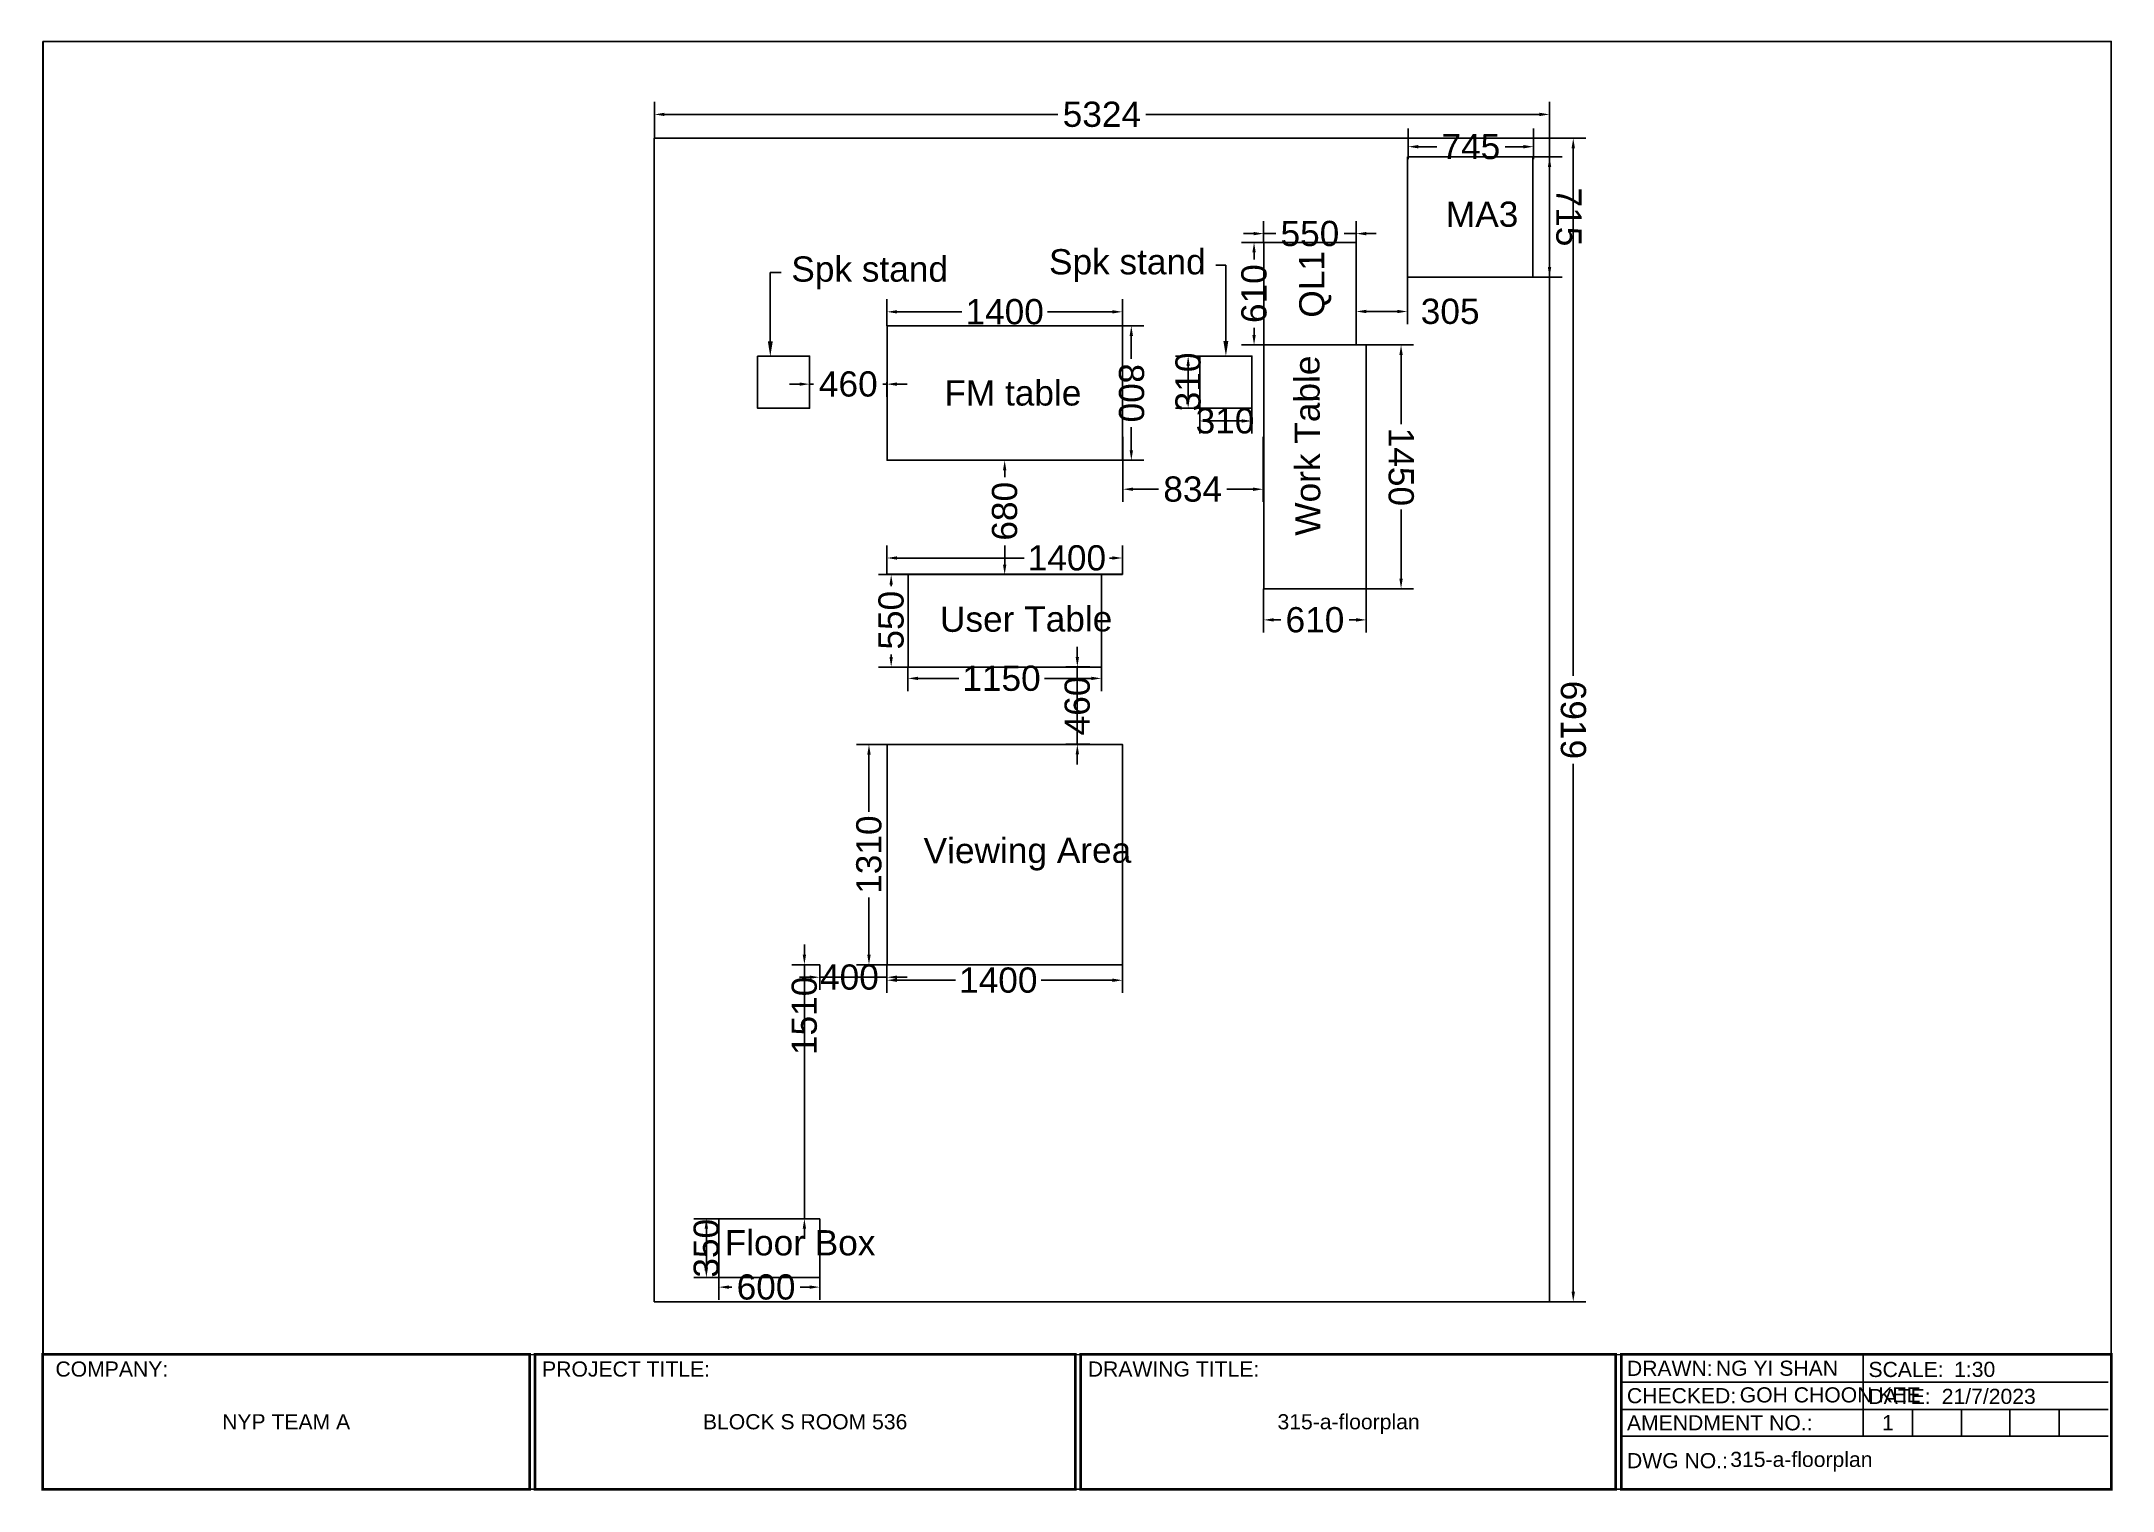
# Paper-space layout 'a3-ccw-ls' of a CAD drawing. Header units: millimetres. Extents: x 5 to 415, y 5 to 292.
# The model-space entities are those that its viewports show. They can reach past a viewport. Long polylines and large blocks are cut down to what shows.
import ezdxf
from ezdxf import colors
from ezdxf.entities.mleader import LeaderData, LeaderLine
from ezdxf.enums import TextEntityAlignment as Align
from ezdxf.math import Vec2, Vec3

# ---------------------------------------------------------------- set-up
doc = ezdxf.new("R2010")
doc.units = ezdxf.units.MM
doc.layers.add('Layout', color=7, linetype='Continuous')
doc.layers.add('TITLE', color=7, linetype='Continuous')
doc.styles.add('Annotative', font='arial.ttf', dxfattribs={"height": 2.5})
doc.styles.get("Standard").update_dxf_attribs({"font": 'arial.ttf'})
doc.dimstyles.new('Annotative', dxfattribs={"dimscale": 0, "dimtxt": 2.5, "dimasz": 1, "dimexe": 1.25, "dimexo": 0, "dimtad": 0, "dimdec": 1, "dimrnd": 1, "dimdsep": 46, "dimtxsty": 'Standard', "dimcen": 2.5, "dimadec": 0, "dimazin": 0, "dimtfac": 1, "dimtdec": 1, "dimtmove": 1, "dimatfit": 3, "dimfxl": 1, "dimarcsym": 0})

# ---------------------------------------------------------------- blocks, each defined once
blk = doc.blocks.new('a3-title-ccw-ls')
blk.add_lwpolyline([(5, 292), (415, 292), (415, 5), (5, 5)], close=True)
at = {"layer": 'TITLE'}
for p, q in [((365.85, 31.74), (365.85, 15.54)), ((317.91, 26.2), (414.37, 26.2)), ((317.91, 20.84), (414.37, 20.84)), ((375.62, 20.84), (375.62, 15.54)), ((385.3, 20.84), (385.3, 15.54)), ((394.9, 20.84), (394.9, 15.54)), ((404.67, 20.84), (404.67, 15.54)), ((317.91, 15.54), (414.37, 15.54))]:
    blk.add_line(p, q, dxfattribs=at)
at = {"layer": 'TITLE', "const_width": 0.536}
for points in [[(5, 5), (5, 31.74), (101.48, 31.74), (101.48, 5)], [(102.56, 31.74), (209.66, 31.74), (209.66, 5), (102.56, 5)], [(210.72, 31.74), (316.77, 31.74), (316.77, 5), (210.72, 5)], [(317.88, 31.74), (415, 31.74), (415, 5), (317.88, 5)]]:
    blk.add_lwpolyline(points, close=True, dxfattribs=at)
for s, p in [('COMPANY:', (7.51, 30.33)), ('PROJECT TITLE:', (103.97, 30.33)), ('DRAWING TITLE:', (212.14, 30.33))]:
    blk.add_text(s, height=3).set_placement(p, align=Align.TOP_LEFT)
for s, p in [('DRAWN:', (327.5, 28.97)), ('SCALE:', (374.33, 28.75)), ('CHECKED:', (329.83, 23.55)), ('DATE:', (373.04, 23.4)), ('AMENDMENT NO.:', (337.4, 18.18)), ('DWG NO.:', (329.02, 10.67))]:
    blk.add_text(s, height=3).set_placement(p, align=Align.MIDDLE_CENTER)
for tag, p in [('DRAWN', (336.63, 26.59)), ('SCALE', (382.34, 26.37)), ('CHECKED', (341.36, 21.3)), ('DD/MM/YY', (379.78, 21.01)), ('DWGNO', (339.49, 8.52))]:
    blk.add_attdef(tag, text='', height=3).set_placement(p, align=Align.BOTTOM_LEFT)
for tag, p in [('COMPANY', (53.24, 18.37)), ('PROJECTTITLE', (156.11, 18.37)), ('DRAWINGTITLE', (263.83, 18.37)), ('VER', (370.74, 18.19))]:
    blk.add_attdef(tag, text='', height=3).set_placement(p, align=Align.MIDDLE_CENTER)
blk = doc.blocks.new('*D2')
at = {"color": 0, "lineweight": -2, "transparency": 16777216}
for p, q in [((8939, 14666), (9155, 14666)), ((9080, 14606), (9080, 11469)), ((9080, 7807), (9080, 10945)), ((8939, 7747), (9155, 7747))]:
    blk.add_line(p, q, dxfattribs=at)
at = {"color": 0, "transparency": 16777216}
for points in [[(9070, 14606), (9090, 14606), (9080, 14666)], [(9070, 7807), (9090, 7807), (9080, 7747)]]:
    blk.add_solid(points, dxfattribs=at)
at = {"layer": 'Defpoints', "color": 0, "transparency": 16777216}
for p in [(8939, 14666), (8939, 7747), (9080, 7747)]:
    blk.add_point(p, dxfattribs=at)
at = {"color": 0, "transparency": 16777216, "insert": (9080, 11207), "char_height": 150, "attachment_point": 5, "rotation": 270, "style": 'Annotative'}
blk.add_mtext('6919', dxfattribs=at)
blk = doc.blocks.new('*D3')
at = {"color": 0, "lineweight": -2, "transparency": 16777216}
for p, q in [((3616, 14666), (3616, 14883)), ((3676, 14808), (6016, 14808)), ((8879, 14808), (6539, 14808)), ((8939, 14666), (8939, 14883))]:
    blk.add_line(p, q, dxfattribs=at)
at = {"color": 0, "transparency": 16777216}
for points in [[(3676, 14818), (3676, 14798), (3616, 14808)], [(8879, 14818), (8879, 14798), (8939, 14808)]]:
    blk.add_solid(points, dxfattribs=at)
at = {"layer": 'Defpoints', "color": 0, "transparency": 16777216}
for p in [(8939, 14808), (3616, 14666), (8939, 14666)]:
    blk.add_point(p, dxfattribs=at)
at = {"color": 0, "transparency": 16777216, "insert": (6277, 14808), "char_height": 150, "attachment_point": 5}
blk.add_mtext('5324', dxfattribs=at)
blk = doc.blocks.new('*D4')
at = {"color": 0, "lineweight": -2, "transparency": 16777216}
for p, q in [((7239, 14047), (7239, 14174)), ((7789, 14047), (7789, 14174)), ((7179, 14099), (7119, 14099)), ((7239, 14099), (7311, 14099)), ((7789, 14099), (7717, 14099)), ((7849, 14099), (7909, 14099))]:
    blk.add_line(p, q, dxfattribs=at)
at = {"color": 0, "transparency": 16777216}
for points in [[(7179, 14109), (7179, 14089), (7239, 14099)], [(7849, 14109), (7849, 14089), (7789, 14099)]]:
    blk.add_solid(points, dxfattribs=at)
at = {"layer": 'Defpoints', "color": 0, "transparency": 16777216}
for p in [(7239, 14047), (7789, 14099), (7789, 14047)]:
    blk.add_point(p, dxfattribs=at)
at = {"color": 0, "transparency": 16777216, "insert": (7514, 14099), "char_height": 150, "attachment_point": 5}
blk.add_mtext('550', dxfattribs=at)
blk = doc.blocks.new('*D6')
at = {"color": 0, "lineweight": -2, "transparency": 16777216}
for p, q in [((8099, 14724), (8099, 14541)), ((8844, 14724), (8844, 14541)), ((8159, 14616), (8268, 14616)), ((8784, 14616), (8675, 14616))]:
    blk.add_line(p, q, dxfattribs=at)
at = {"color": 0, "transparency": 16777216}
for points in [[(8159, 14626), (8159, 14606), (8099, 14616)], [(8784, 14626), (8784, 14606), (8844, 14616)]]:
    blk.add_solid(points, dxfattribs=at)
at = {"layer": 'Defpoints', "color": 0, "transparency": 16777216}
for p in [(8099, 14724), (8844, 14724), (8844, 14616)]:
    blk.add_point(p, dxfattribs=at)
at = {"color": 0, "transparency": 16777216, "insert": (8471, 14616), "char_height": 150, "attachment_point": 5}
blk.add_mtext('745', dxfattribs=at)
blk = doc.blocks.new('*D9')
at = {"color": 0, "lineweight": -2, "transparency": 16777216}
for p, q in [((8839, 14555), (9014, 14555)), ((8939, 14495), (8939, 13900)), ((8839, 13840), (9014, 13840))]:
    blk.add_line(p, q, dxfattribs=at)
at = {"color": 0, "transparency": 16777216}
for points in [[(8929, 14495), (8949, 14495), (8939, 14555)], [(8929, 13900), (8949, 13900), (8939, 13840)]]:
    blk.add_solid(points, dxfattribs=at)
at = {"layer": 'Defpoints', "color": 0, "transparency": 16777216}
for p in [(8839, 14555), (8839, 13840), (8939, 13840)]:
    blk.add_point(p, dxfattribs=at)
at = {"color": 0, "transparency": 16777216, "insert": (9053, 14198), "char_height": 150, "attachment_point": 5, "rotation": 270}
blk.add_mtext('715', dxfattribs=at)
blk = doc.blocks.new('*D11')
at = {"color": 0, "lineweight": -2, "transparency": 16777216}
for p, q in [((7789, 13912), (7789, 13561)), ((8094, 13912), (8094, 13561)), ((7849, 13636), (8034, 13636))]:
    blk.add_line(p, q, dxfattribs=at)
at = {"color": 0, "transparency": 16777216}
for points in [[(7849, 13646), (7849, 13626), (7789, 13636)], [(8034, 13646), (8034, 13626), (8094, 13636)]]:
    blk.add_solid(points, dxfattribs=at)
at = {"layer": 'Defpoints', "color": 0, "transparency": 16777216}
for p in [(7789, 13912), (8094, 13912), (8094, 13636)]:
    blk.add_point(p, dxfattribs=at)
at = {"color": 0, "transparency": 16777216, "insert": (8348, 13636), "char_height": 150, "attachment_point": 5}
blk.add_mtext('305', dxfattribs=at)
blk = doc.blocks.new('*D12')
at = {"color": 0, "lineweight": -2, "transparency": 16777216}
for p, q in [((7239, 14047), (7107, 14047)), ((7182, 13987), (7182, 13945)), ((7239, 13437), (7107, 13437)), ((7182, 13497), (7182, 13539))]:
    blk.add_line(p, q, dxfattribs=at)
at = {"color": 0, "transparency": 16777216}
for points in [[(7172, 13987), (7192, 13987), (7182, 14047)], [(7172, 13497), (7192, 13497), (7182, 13437)]]:
    blk.add_solid(points, dxfattribs=at)
at = {"layer": 'Defpoints', "color": 0, "transparency": 16777216}
for p in [(7239, 14047), (7182, 13437), (7239, 13437)]:
    blk.add_point(p, dxfattribs=at)
at = {"color": 0, "transparency": 16777216, "insert": (7182, 13742), "char_height": 150, "attachment_point": 5, "rotation": 90}
blk.add_mtext('610', dxfattribs=at)
blk = doc.blocks.new('*D13')
at = {"color": 0, "lineweight": -2, "transparency": 16777216}
for p, q in [((7849, 13437), (8131, 13437)), ((8056, 13377), (8056, 12966)), ((8056, 12047), (8056, 12458)), ((7849, 11987), (8131, 11987))]:
    blk.add_line(p, q, dxfattribs=at)
at = {"color": 0, "transparency": 16777216}
for points in [[(8046, 13377), (8066, 13377), (8056, 13437)], [(8046, 12047), (8066, 12047), (8056, 11987)]]:
    blk.add_solid(points, dxfattribs=at)
at = {"layer": 'Defpoints', "color": 0, "transparency": 16777216}
for p in [(7849, 13437), (7849, 11987), (8056, 11987)]:
    blk.add_point(p, dxfattribs=at)
at = {"color": 0, "transparency": 16777216, "insert": (8056, 12712), "char_height": 150, "attachment_point": 5, "rotation": 270}
blk.add_mtext('1450', dxfattribs=at)
blk = doc.blocks.new('*D14')
at = {"color": 0, "lineweight": -2, "transparency": 16777216}
for p, q in [((7239, 11987), (7239, 11727)), ((7849, 11987), (7849, 11727)), ((7299, 11802), (7341, 11802)), ((7789, 11802), (7748, 11802))]:
    blk.add_line(p, q, dxfattribs=at)
at = {"color": 0, "transparency": 16777216}
for points in [[(7299, 11812), (7299, 11792), (7239, 11802)], [(7789, 11812), (7789, 11792), (7849, 11802)]]:
    blk.add_solid(points, dxfattribs=at)
at = {"layer": 'Defpoints', "color": 0, "transparency": 16777216}
for p in [(7239, 11987), (7849, 11987), (7849, 11802)]:
    blk.add_point(p, dxfattribs=at)
at = {"color": 0, "transparency": 16777216, "insert": (7544, 11802), "char_height": 150, "attachment_point": 5}
blk.add_mtext('610', dxfattribs=at)
blk = doc.blocks.new('*D15')
at = {"color": 0, "lineweight": -2, "transparency": 16777216}
for p, q in [((4999, 13551), (4999, 13709)), ((6399, 13551), (6399, 13709)), ((5059, 13634), (5445, 13634)), ((6339, 13634), (5953, 13634))]:
    blk.add_line(p, q, dxfattribs=at)
at = {"color": 0, "transparency": 16777216}
for points in [[(5059, 13644), (5059, 13624), (4999, 13634)], [(6339, 13644), (6339, 13624), (6399, 13634)]]:
    blk.add_solid(points, dxfattribs=at)
at = {"layer": 'Defpoints', "color": 0, "transparency": 16777216}
for p in [(4999, 13551), (6399, 13634), (6399, 13551)]:
    blk.add_point(p, dxfattribs=at)
at = {"color": 0, "transparency": 16777216, "insert": (5699, 13634), "char_height": 150, "attachment_point": 5}
blk.add_mtext('1400', dxfattribs=at)
blk = doc.blocks.new('*D16')
at = {"color": 0, "lineweight": -2, "transparency": 16777216}
for p, q in [((6399, 13551), (6527, 13551)), ((6452, 13491), (6452, 13354)), ((6452, 12811), (6452, 12948)), ((6399, 12751), (6527, 12751))]:
    blk.add_line(p, q, dxfattribs=at)
at = {"color": 0, "transparency": 16777216}
for points in [[(6442, 13491), (6462, 13491), (6452, 13551)], [(6442, 12811), (6462, 12811), (6452, 12751)]]:
    blk.add_solid(points, dxfattribs=at)
at = {"layer": 'Defpoints', "color": 0, "transparency": 16777216}
for p in [(6399, 13551), (6399, 12751), (6452, 12751)]:
    blk.add_point(p, dxfattribs=at)
at = {"color": 0, "transparency": 16777216, "insert": (6452, 13151), "char_height": 150, "attachment_point": 5, "rotation": 270}
blk.add_mtext('800', dxfattribs=at)
blk = doc.blocks.new('*D17')
at = {"color": 0, "lineweight": -2, "transparency": 16777216}
for p, q in [((4479, 13204), (4419, 13204)), ((4539, 13216), (4539, 13129)), ((4539, 13204), (4563, 13204)), ((4999, 13204), (4975, 13204)), ((4999, 13216), (4999, 13129)), ((5059, 13204), (5119, 13204))]:
    blk.add_line(p, q, dxfattribs=at)
at = {"color": 0, "transparency": 16777216}
for points in [[(4479, 13214), (4479, 13194), (4539, 13204)], [(5059, 13214), (5059, 13194), (4999, 13204)]]:
    blk.add_solid(points, dxfattribs=at)
at = {"layer": 'Defpoints', "color": 0, "transparency": 16777216}
for p in [(4539, 13216), (4999, 13216), (4999, 13204)]:
    blk.add_point(p, dxfattribs=at)
at = {"color": 0, "transparency": 16777216, "insert": (4769, 13204), "char_height": 150, "attachment_point": 5}
blk.add_mtext('460', dxfattribs=at)
blk = doc.blocks.new('*D18')
at = {"color": 0, "lineweight": -2, "transparency": 16777216}
for p, q in [((5699, 12751), (5774, 12751)), ((5699, 12691), (5699, 12651)), ((5699, 12131), (5699, 12244)), ((5699, 12071), (5774, 12071))]:
    blk.add_line(p, q, dxfattribs=at)
at = {"color": 0, "transparency": 16777216}
for points in [[(5689, 12691), (5709, 12691), (5699, 12751)], [(5689, 12131), (5709, 12131), (5699, 12071)]]:
    blk.add_solid(points, dxfattribs=at)
at = {"layer": 'Defpoints', "color": 0, "transparency": 16777216}
for p in [(5699, 12751), (5699, 12071), (5699, 12071)]:
    blk.add_point(p, dxfattribs=at)
at = {"color": 0, "transparency": 16777216, "insert": (5699, 12448), "char_height": 150, "attachment_point": 5, "rotation": 90}
blk.add_mtext('680', dxfattribs=at)
blk = doc.blocks.new('*D19')
at = {"color": 0, "lineweight": -2, "transparency": 16777216}
for p, q in [((4999, 12071), (4999, 12245)), ((6399, 12071), (6399, 12245)), ((5059, 12170), (5814, 12170)), ((6339, 12170), (6323, 12170))]:
    blk.add_line(p, q, dxfattribs=at)
at = {"color": 0, "transparency": 16777216}
for points in [[(5059, 12180), (5059, 12160), (4999, 12170)], [(6339, 12180), (6339, 12160), (6399, 12170)]]:
    blk.add_solid(points, dxfattribs=at)
at = {"layer": 'Defpoints', "color": 0, "transparency": 16777216}
for p in [(4999, 12071), (6399, 12170), (6399, 12071)]:
    blk.add_point(p, dxfattribs=at)
at = {"color": 0, "transparency": 16777216, "insert": (6069, 12170), "char_height": 150, "attachment_point": 5}
blk.add_mtext('1400', dxfattribs=at)
blk = doc.blocks.new('*D20')
at = {"color": 0, "lineweight": -2, "transparency": 16777216}
for p, q in [((5124, 11521), (5124, 11379)), ((5184, 11454), (5426, 11454)), ((6214, 11454), (5935, 11454)), ((6274, 11521), (6274, 11379))]:
    blk.add_line(p, q, dxfattribs=at)
at = {"color": 0, "transparency": 16777216}
for points in [[(5184, 11464), (5184, 11444), (5124, 11454)], [(6214, 11464), (6214, 11444), (6274, 11454)]]:
    blk.add_solid(points, dxfattribs=at)
at = {"layer": 'Defpoints', "color": 0, "transparency": 16777216}
for p in [(5124, 11521), (5124, 11454), (6274, 11521)]:
    blk.add_point(p, dxfattribs=at)
at = {"color": 0, "transparency": 16777216, "insert": (5680, 11454), "char_height": 150, "attachment_point": 5}
blk.add_mtext('1150', dxfattribs=at)
blk = doc.blocks.new('*D21')
at = {"color": 0, "lineweight": -2, "transparency": 16777216}
for p, q in [((5124, 12071), (4949, 12071)), ((5024, 12011), (5024, 12003)), ((5024, 11581), (5024, 11597)), ((5124, 11521), (4949, 11521))]:
    blk.add_line(p, q, dxfattribs=at)
at = {"color": 0, "transparency": 16777216}
for points in [[(5014, 12011), (5034, 12011), (5024, 12071)], [(5014, 11581), (5034, 11581), (5024, 11521)]]:
    blk.add_solid(points, dxfattribs=at)
at = {"layer": 'Defpoints', "color": 0, "transparency": 16777216}
for p in [(5124, 12071), (5024, 11521), (5124, 11521)]:
    blk.add_point(p, dxfattribs=at)
at = {"color": 0, "transparency": 16777216, "insert": (5024, 11800), "char_height": 150, "attachment_point": 5, "rotation": 90}
blk.add_mtext('550', dxfattribs=at)
blk = doc.blocks.new('*D23')
at = {"color": 0, "lineweight": -2, "transparency": 16777216}
for p, q in [((6859, 13371), (6715, 13371)), ((6790, 13311), (6790, 13121)), ((6859, 13061), (6715, 13061))]:
    blk.add_line(p, q, dxfattribs=at)
at = {"color": 0, "transparency": 16777216}
for points in [[(6780, 13311), (6800, 13311), (6790, 13371)], [(6780, 13121), (6800, 13121), (6790, 13061)]]:
    blk.add_solid(points, dxfattribs=at)
at = {"layer": 'Defpoints', "color": 0, "transparency": 16777216}
for p in [(6859, 13371), (6790, 13061), (6859, 13061)]:
    blk.add_point(p, dxfattribs=at)
at = {"color": 0, "transparency": 16777216, "insert": (6790, 13217), "char_height": 150, "attachment_point": 5, "rotation": 90}
blk.add_mtext('310', dxfattribs=at)
blk = doc.blocks.new('*D24')
at = {"color": 0, "lineweight": -2, "transparency": 16777216}
for p, q in [((6859, 13061), (6859, 12910)), ((7169, 13061), (7169, 12910)), ((6919, 12985), (7109, 12985))]:
    blk.add_line(p, q, dxfattribs=at)
at = {"color": 0, "transparency": 16777216}
for points in [[(6919, 12995), (6919, 12975), (6859, 12985)], [(7109, 12995), (7109, 12975), (7169, 12985)]]:
    blk.add_solid(points, dxfattribs=at)
at = {"layer": 'Defpoints', "color": 0, "transparency": 16777216}
for p in [(6859, 13061), (7169, 13061), (7169, 12985)]:
    blk.add_point(p, dxfattribs=at)
at = {"color": 0, "transparency": 16777216, "insert": (7009, 12985), "char_height": 150, "attachment_point": 5}
blk.add_mtext('310', dxfattribs=at)
blk = doc.blocks.new('*D25')
at = {"color": 0, "lineweight": -2, "transparency": 16777216}
for p, q in [((4999, 11061), (4817, 11061)), ((4892, 11001), (4892, 10660)), ((4892, 9811), (4892, 10152)), ((4999, 9751), (4817, 9751))]:
    blk.add_line(p, q, dxfattribs=at)
at = {"color": 0, "transparency": 16777216}
for points in [[(4882, 11001), (4902, 11001), (4892, 11061)], [(4882, 9811), (4902, 9811), (4892, 9751)]]:
    blk.add_solid(points, dxfattribs=at)
at = {"layer": 'Defpoints', "color": 0, "transparency": 16777216}
for p in [(4999, 11061), (4892, 9751), (4999, 9751)]:
    blk.add_point(p, dxfattribs=at)
at = {"color": 0, "transparency": 16777216, "insert": (4892, 10406), "char_height": 150, "attachment_point": 5, "rotation": 90}
blk.add_mtext('1310', dxfattribs=at)
blk = doc.blocks.new('*D26')
at = {"color": 0, "lineweight": -2, "transparency": 16777216}
for p, q in [((4999, 9751), (4999, 9584)), ((6399, 9751), (6399, 9584)), ((5059, 9659), (5406, 9659)), ((6339, 9659), (5915, 9659))]:
    blk.add_line(p, q, dxfattribs=at)
at = {"color": 0, "transparency": 16777216}
for points in [[(5059, 9669), (5059, 9649), (4999, 9659)], [(6339, 9669), (6339, 9649), (6399, 9659)]]:
    blk.add_solid(points, dxfattribs=at)
at = {"layer": 'Defpoints', "color": 0, "transparency": 16777216}
for p in [(4999, 9751), (6399, 9751), (6399, 9659)]:
    blk.add_point(p, dxfattribs=at)
at = {"color": 0, "transparency": 16777216, "insert": (5661, 9659), "char_height": 150, "attachment_point": 5}
blk.add_mtext('1400', dxfattribs=at)
blk = doc.blocks.new('*D27')
at = {"color": 0, "lineweight": -2, "transparency": 16777216}
for p, q in [((4508, 9811), (4508, 9871)), ((4599, 9751), (4433, 9751)), ((4508, 8241), (4508, 9751)), ((4599, 8241), (4433, 8241)), ((4508, 8181), (4508, 8121))]:
    blk.add_line(p, q, dxfattribs=at)
at = {"color": 0, "transparency": 16777216}
for points in [[(4498, 9811), (4518, 9811), (4508, 9751)], [(4498, 8181), (4518, 8181), (4508, 8241)]]:
    blk.add_solid(points, dxfattribs=at)
at = {"layer": 'Defpoints', "color": 0, "transparency": 16777216}
for p in [(4508, 9751), (4599, 9751), (4599, 8241)]:
    blk.add_point(p, dxfattribs=at)
at = {"color": 0, "transparency": 16777216, "insert": (4508, 9447), "char_height": 150, "attachment_point": 5, "rotation": 90}
blk.add_mtext('1510', dxfattribs=at)
blk = doc.blocks.new('*D28')
at = {"color": 0, "lineweight": -2, "transparency": 16777216}
for p, q in [((4599, 9751), (4599, 9602)), ((4999, 9751), (4999, 9602)), ((4539, 9677), (4479, 9677)), ((4599, 9677), (4999, 9677)), ((5059, 9677), (5119, 9677))]:
    blk.add_line(p, q, dxfattribs=at)
at = {"color": 0, "transparency": 16777216}
for points in [[(4539, 9687), (4539, 9667), (4599, 9677)], [(5059, 9687), (5059, 9667), (4999, 9677)]]:
    blk.add_solid(points, dxfattribs=at)
at = {"layer": 'Defpoints', "color": 0, "transparency": 16777216}
for p in [(4599, 9751), (4999, 9751), (4999, 9677)]:
    blk.add_point(p, dxfattribs=at)
at = {"color": 0, "transparency": 16777216, "insert": (4776, 9677), "char_height": 150, "attachment_point": 5}
blk.add_mtext('400', dxfattribs=at)
blk = doc.blocks.new('*D29')
at = {"color": 0, "lineweight": -2, "transparency": 16777216}
for p, q in [((6131, 11582), (6131, 11642)), ((6063, 11522), (6206, 11522)), ((6131, 11522), (6131, 11062)), ((6063, 11062), (6206, 11062)), ((6131, 11002), (6131, 10942))]:
    blk.add_line(p, q, dxfattribs=at)
at = {"color": 0, "transparency": 16777216}
for points in [[(6121, 11582), (6141, 11582), (6131, 11522)], [(6121, 11002), (6141, 11002), (6131, 11062)]]:
    blk.add_solid(points, dxfattribs=at)
at = {"layer": 'Defpoints', "color": 0, "transparency": 16777216}
for p in [(6063, 11522), (6063, 11062), (6131, 11062)]:
    blk.add_point(p, dxfattribs=at)
at = {"color": 0, "transparency": 16777216, "insert": (6131, 11290), "char_height": 150, "attachment_point": 5, "rotation": 90}
blk.add_mtext('460', dxfattribs=at)
blk = doc.blocks.new('*D30')
at = {"color": 0, "lineweight": -2, "transparency": 16777216}
for p, q in [((6402, 12890), (6402, 12504)), ((7236, 12890), (7236, 12504)), ((6462, 12579), (6614, 12579)), ((7176, 12579), (7020, 12579))]:
    blk.add_line(p, q, dxfattribs=at)
at = {"color": 0, "transparency": 16777216}
for points in [[(6462, 12589), (6462, 12569), (6402, 12579)], [(7176, 12589), (7176, 12569), (7236, 12579)]]:
    blk.add_solid(points, dxfattribs=at)
at = {"layer": 'Defpoints', "color": 0, "transparency": 16777216}
for p in [(6402, 12890), (7236, 12890), (7236, 12579)]:
    blk.add_point(p, dxfattribs=at)
at = {"color": 0, "transparency": 16777216, "insert": (6817, 12579), "char_height": 150, "attachment_point": 5}
blk.add_mtext('834', dxfattribs=at)
blk = doc.blocks.new('*D31')
at = {"color": 0, "lineweight": -2, "transparency": 16777216}
for p, q in [((3999, 8241), (3850, 8241)), ((3925, 8181), (3925, 7951)), ((3999, 7891), (3850, 7891))]:
    blk.add_line(p, q, dxfattribs=at)
at = {"color": 0, "transparency": 16777216}
for points in [[(3915, 8181), (3935, 8181), (3925, 8241)], [(3915, 7951), (3935, 7951), (3925, 7891)]]:
    blk.add_solid(points, dxfattribs=at)
at = {"layer": 'Defpoints', "color": 0, "transparency": 16777216}
for p in [(3999, 8241), (3925, 7891), (3999, 7891)]:
    blk.add_point(p, dxfattribs=at)
at = {"color": 0, "transparency": 16777216, "insert": (3925, 8065), "char_height": 150, "attachment_point": 5, "rotation": 90}
blk.add_mtext('350', dxfattribs=at)
blk = doc.blocks.new('*D32')
at = {"color": 0, "lineweight": -2, "transparency": 16777216}
for p, q in [((3999, 7891), (3999, 7759)), ((4599, 7891), (4599, 7759)), ((4059, 7834), (4077, 7834)), ((4539, 7834), (4483, 7834))]:
    blk.add_line(p, q, dxfattribs=at)
at = {"color": 0, "transparency": 16777216}
for points in [[(4059, 7844), (4059, 7824), (3999, 7834)], [(4539, 7844), (4539, 7824), (4599, 7834)]]:
    blk.add_solid(points, dxfattribs=at)
at = {"layer": 'Defpoints', "color": 0, "transparency": 16777216}
for p in [(3999, 7891), (4599, 7891), (4599, 7834)]:
    blk.add_point(p, dxfattribs=at)
at = {"color": 0, "transparency": 16777216, "insert": (4280, 7834), "char_height": 150, "attachment_point": 5}
blk.add_mtext('600', dxfattribs=at)

msp = doc.modelspace()

# ---------------------------------------------------------------- linework, layer by layer
at = {"layer": 'Layout', "lineweight": 35}
msp.add_line((6399.33, 12071.05), (4999.33, 12071.05), dxfattribs=at)
at = {"layer": 'Layout'}
for points in [[(3615.56, 14666.04), (8939.35, 14666.04), (8939.35, 7747.34), (3615.56, 7747.34)], [(8094.33, 14555.32), (8839.33, 14555.32), (8839.33, 13840.32), (8094.33, 13840.32)], [(7239.33, 14047.07), (7789.33, 14047.07), (7789.33, 13437.07), (7239.33, 13437.07)], [(6399.33, 13551.05), (6399.33, 12751.05), (4999.33, 12751.05), (4999.33, 13551.05)], [(7849.33, 13437.07), (7849.33, 11987.07), (7239.33, 11987.07), (7239.33, 13437.07)], [(4229.33, 13371.05), (4539.33, 13371.05), (4539.33, 13061.05), (4229.33, 13061.05)], [(6859.33, 13371.05), (7169.33, 13371.05), (7169.33, 13061.05), (6859.33, 13061.05)], [(5124.33, 12071.05), (6274.33, 12071.05), (6274.33, 11521.05), (5124.33, 11521.05)], [(4999.33, 11061.05), (6399.33, 11061.05), (6399.33, 9751.05), (4999.33, 9751.05)], [(4599.33, 8241.05), (3999.33, 8241.05), (3999.33, 7891.05), (4599.33, 7891.05)]]:
    msp.add_lwpolyline(points, close=True, dxfattribs=at)

# ---------------------------------------------------------------- texts
at = {"style": 'Annotative'}
for s, rotation, p in [('MA3', 0.157672, (8322.72, 14138.58)), ('QL1', 90.348327, (7601.21, 13599.66)), ('Work Table', 90.348327, (7577.07, 12303.23)), ('User Table', 0.157672, (5314.46, 11730.76)), ('Viewing Area', 0.157672, (5217.23, 10354.37))]:
    msp.add_text(s, height=150, rotation=rotation, dxfattribs=at).set_placement(p)
msp.add_text('Floor Box', height=150, dxfattribs=at).set_placement((4033.85, 8022.81))
at = {"insert": (5340.16, 13226.67), "char_height": 150, "width": 849.7338, "attachment_point": 1, "style": 'Annotative'}
msp.add_mtext('FM table', dxfattribs=at)

# ---------------------------------------------------------------- dimensions: what is measured, and where the dimension line sits
for base, p1, p2, override, picture, middle in [((8939.35, 14808.39), (3615.56, 14666.04), (8939.35, 14666.04), {"dimasz": 1, "dimtad": 0}, '*D3', (6277.46, 14808.39)), ((8843.87, 14615.69), (8098.87, 14724.35), (8843.87, 14724.35), {"dimasz": 1}, '*D6', (8471.37, 14615.69)), ((7789.33, 14099.26), (7239.33, 14047.07), (7789.33, 14047.07), {"dimasz": 1}, '*D4', (7514.33, 14099.26)), ((6399.33, 13633.85), (4999.33, 13551.05), (6399.33, 13551.05), {"dimasz": 1}, '*D15', (5699.33, 13633.85)), ((4999.33, 13203.87), (4539.33, 13216.05), (4999.33, 13216.05), {"dimasz": 1}, '*D17', (4769.33, 13203.87)), ((7849.33, 11801.89), (7239.33, 11987.07), (7849.33, 11987.07), {"dimasz": 1}, '*D14', (7544.33, 11801.89))]:
    dim = msp.add_linear_dim(base=base, p1=p1, p2=p2, dimstyle='Annotative', override=override)
    dim.commit()
    dim.dimension.update_dxf_attribs({"geometry": picture, "text_midpoint": middle})
for base, p1, p2, override, picture, middle in [((9080.04, 7747.34), (8939.35, 14666.04), (8939.35, 7747.34), {"dimasz": 1, "dimtad": 0, "dimtxsty": 'Annotative'}, '*D2', (9080.04, 11206.69)), ((8939.35, 13840.32), (8839.33, 14555.32), (8839.33, 13840.32), {"dimasz": 1, "dimtad": 2}, '*D9', (9053.44, 14197.82)), ((7182.16, 13437.07), (7239.33, 14047.07), (7239.33, 13437.07), {"dimasz": 1}, '*D12', (7182.16, 13742.07)), ((6451.65, 12751.05), (6399.33, 13551.05), (6399.33, 12751.05), {"dimasz": 1, "dimtad": 0}, '*D16', (6451.65, 13151.05)), ((8056.47, 11987.07), (7849.33, 13437.07), (7849.33, 11987.07), {"dimasz": 1}, '*D13', (8056.47, 12712.07))]:
    dim = msp.add_linear_dim(base=base, p1=p1, p2=p2, angle=90, dimstyle='Annotative', override=override)
    dim.commit()
    dim.dimension.update_dxf_attribs({"geometry": picture, "text_midpoint": middle})
dim = msp.add_linear_dim(base=(8094.08, 13636.19), p1=(7789.42, 13912.15), p2=(8094.08, 13912.15), text='305', dimstyle='Annotative')
dim.commit()
dim.dimension.update_dxf_attribs({"geometry": '*D11', "text_midpoint": (8347.62, 13636.19), "dimtype": 160})
for base, p1, p2, picture, middle in [((6790.23, 13061.05), (6859.33, 13371.05), (6859.33, 13061.05), '*D23', (6790.23, 13217.11)), ((5699.33, 12071.05), (5699.33, 12751.05), (5699.33, 12071.05), '*D18', (5699.33, 12447.72)), ((5024.32, 11521.05), (5124.33, 12071.05), (5124.33, 11521.05), '*D21', (5024.32, 11800.23)), ((6130.9154, 11061.667), (6062.8299, 11521.9225), (6062.8299, 11061.667), '*D29', (6130.9154, 11289.7937)), ((4891.58, 9751.05), (4999.33, 11061.05), (4999.33, 9751.05), '*D25', (4891.58, 10406.05)), ((4507.51, 9751.05), (4599.33, 8241.05), (4599.33, 9751.05), '*D27', (4507.51, 9447.28)), ((3924.52, 7891.05), (3999.33, 8241.05), (3999.33, 7891.05), '*D31', (3924.52, 8065.09))]:
    dim = msp.add_linear_dim(base=base, p1=p1, p2=p2, angle=90, dimstyle='Annotative')
    dim.commit()
    dim.dimension.update_dxf_attribs({"geometry": picture, "text_midpoint": middle, "dimtype": 160})
for base, p1, p2, picture, middle in [((7169.33, 12984.8), (6859.33, 13061.05), (7169.33, 13061.05), '*D24', (7009.1, 12984.8)), ((7236.32, 12579.35), (6401.98, 12890.07), (7236.32, 12890.07), '*D30', (6816.56, 12579.35)), ((6399.33, 12170.15), (4999.33, 12071.05), (6399.33, 12071.05), '*D19', (6068.66, 12170.15)), ((5124.33, 11454.36), (6274.33, 11521.05), (5124.33, 11521.05), '*D20', (5680.42, 11454.36)), ((4999.33, 9677.09), (4599.33, 9751.05), (4999.33, 9751.05), '*D28', (4775.69, 9677.09)), ((6399.33, 9659.03), (4999.33, 9751.05), (6399.33, 9751.05), '*D26', (5660.59, 9659.03)), ((4599.33, 7833.68), (3999.33, 7891.05), (4599.33, 7891.05), '*D32', (4279.95, 7833.68))]:
    dim = msp.add_linear_dim(base=base, p1=p1, p2=p2, dimstyle='Annotative')
    dim.commit()
    dim.dimension.update_dxf_attribs({"geometry": picture, "text_midpoint": middle, "dimtype": 160})

# ---------------------------------------------------------------- leaders
ml = msp.add_multileader_mtext('Standard')
ml.set_content('Spk stand', color=256)
ml.set_leader_properties()
ml.build(insert=Vec2(0, 0))
ml.multileader.update_dxf_attribs({"arrow_head_size": 90, "scale": 60})
ctx = ml.context
ctx.base_point, ctx.scale, ctx.char_height, ctx.arrow_head_size, ctx.landing_gap_size, ctx.plane_origin = Vec3(4370.3, 13867.62), 60, 150, 90, 60, Vec3(4305.25, 13368.77)
notes = []
notes.append((ctx, [(0, (1, 1, 0), (4305.25, 13867.62), (1, 0), 65.04, [(0, [(4305.25, 13368.77)], 0, [])])]))
ctx.mtext.insert, ctx.mtext.flow_direction = Vec3(4430.3, 13963.45), 5
ml = msp.add_multileader_mtext('Standard')
ml.set_content('Spk stand', color=256)
ml.set_leader_properties()
ml.build(insert=Vec2(0, 0))
ml.multileader.update_dxf_attribs({"dogleg_length": 1, "arrow_head_size": 90, "scale": 60})
ctx = ml.context
ctx.base_point, ctx.scale, ctx.char_height, ctx.arrow_head_size, ctx.landing_gap_size, ctx.plane_origin = Vec3(5926.96, 13910.94), 60, 150, 90, 60, Vec3(7014.33, 13371.05)
ctx.text_align_type = 2
notes.append((ctx, [(0, (1, 1, 0), (7014.33, 13910.94), (-1, 0), 60, [(0, [(7014.33, 13371.05)], 0, [])])]))
ctx.mtext.insert, ctx.mtext.alignment, ctx.mtext.flow_direction = Vec3(6894.33, 14006.76), 3, 5
for ctx, leaders in notes:
    for number, flags, end, landing, length, lines in leaders:
        leader = LeaderData()
        leader.index, (leader.has_last_leader_line, leader.has_dogleg_vector, leader.attachment_direction) = number, flags
        leader.last_leader_point, leader.dogleg_vector, leader.dogleg_length = Vec3(end), Vec3(landing), length
        for number, points, colour, breaks in lines:
            line = LeaderLine()
            line.index, line.vertices, line.color, line.breaks = number, Vec3.list(points), colors.encode_raw_color(colour), breaks
            leader.lines.append(line)
        ctx.leaders.append(leader)

psp = doc.layouts.new('a3-ccw-ls')

# ---------------------------------------------------------------- block references
ref = psp.add_blockref('a3-title-ccw-ls', (-0.01, 0))
ref.add_attrib('COMPANY', 'NYP TEAM A', dxfattribs={"height": 3}).set_placement((53.23, 18.38), align=Align.MIDDLE_CENTER)
ref.add_attrib('PROJECTTITLE', 'BLOCK S ROOM 536', dxfattribs={"height": 3}).set_placement((156.1, 18.38), align=Align.MIDDLE_CENTER)
ref.add_attrib('DRAWINGTITLE', '315-a-floorplan', dxfattribs={"height": 3}).set_placement((263.82, 18.38), align=Align.MIDDLE_CENTER)
ref.add_attrib('DWGNO', '315-a-floorplan', dxfattribs={"height": 3}).set_placement((339.48, 8.52), align=Align.BOTTOM_LEFT)
ref.add_attrib('SCALE', '1:30', dxfattribs={"height": 3}).set_placement((383.85, 26.37), align=Align.BOTTOM_LEFT)
ref.add_attrib('DRAWN', 'NG YI SHAN', dxfattribs={"height": 3}).set_placement((336.62, 26.59), align=Align.BOTTOM_LEFT)
ref.add_attrib('CHECKED', 'GOH CHOON KEE', dxfattribs={"height": 3}).set_placement((341.35, 21.31), align=Align.BOTTOM_LEFT)
ref.add_attrib('VER', '1', dxfattribs={"height": 3}).set_placement((370.72, 18.19), align=Align.MIDDLE_CENTER)
ref.add_attrib('DD/MM/YY', '21/7/2023', dxfattribs={"height": 3}).set_placement((381.39, 21.01), align=Align.BOTTOM_LEFT)

# ---------------------------------------------------------------- viewports
at = {"layer": '0'}
psp.add_viewport(center=(210.04, 161.85), size=(410, 260.2559), view_center_point=(6130.57, 11337.49), view_height=7807.6776, dxfattribs=at)

doc.saveas('drawing.dxf')
